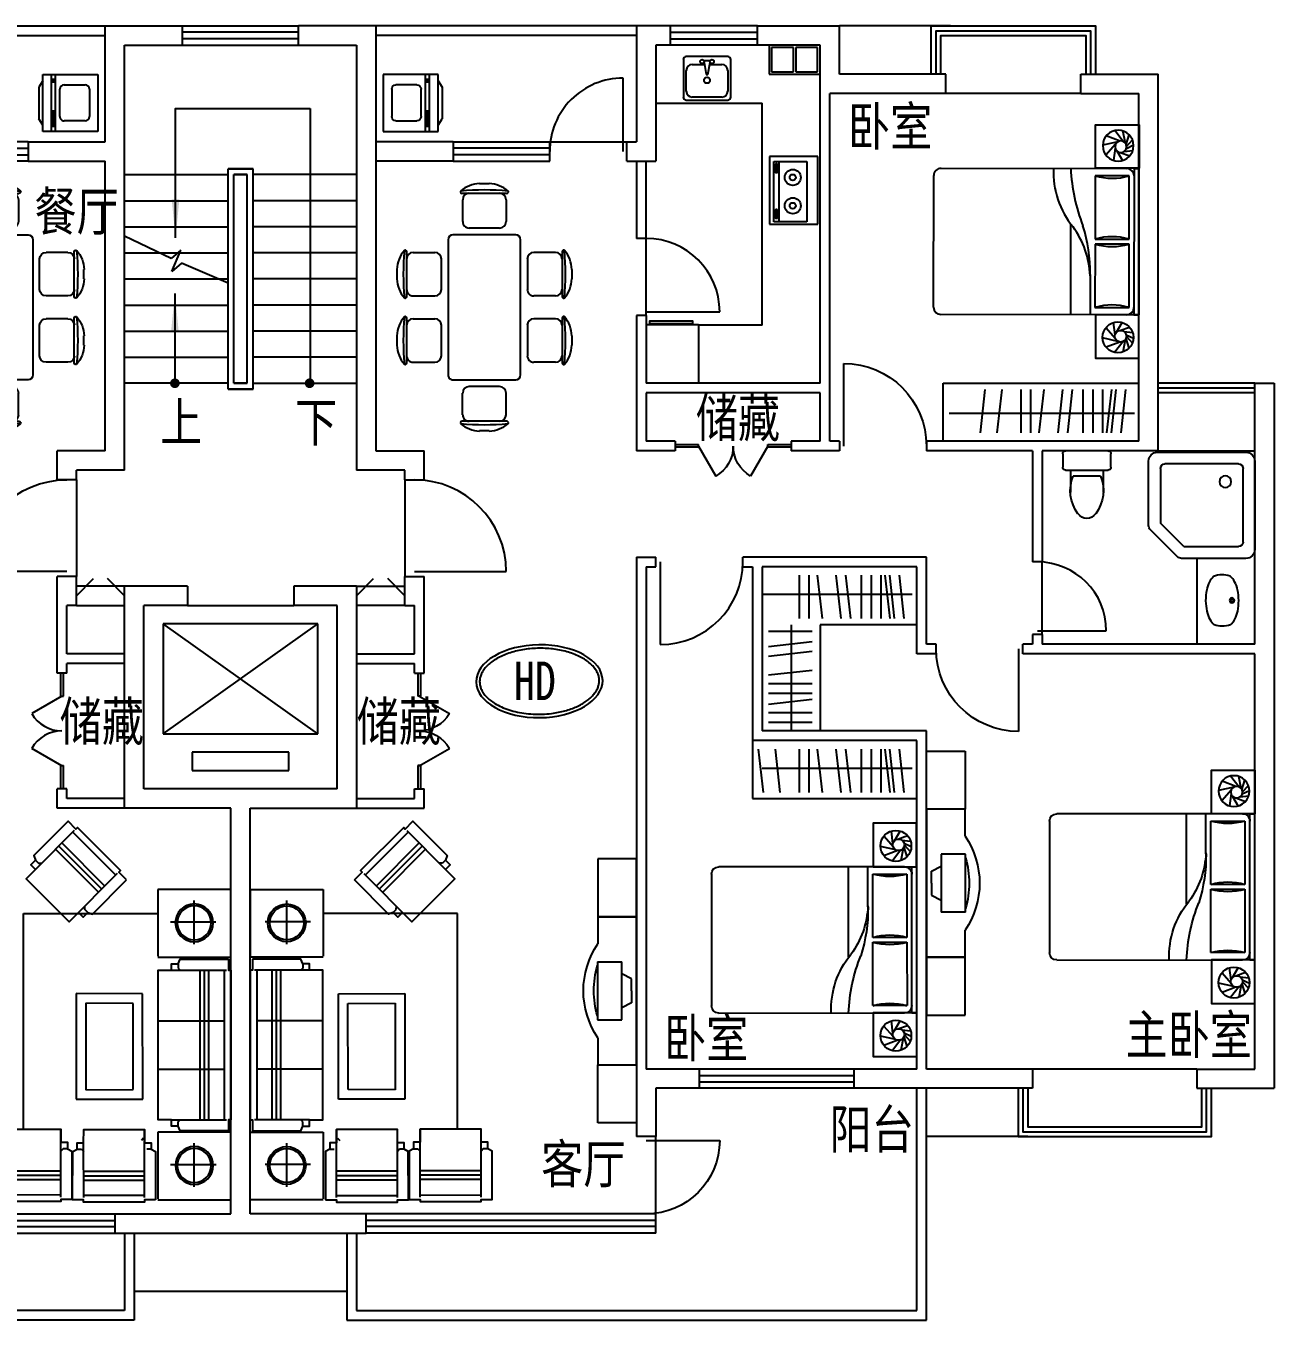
# Model space of a CAD drawing. Extents: x -631100 to -609700, y -675754 to -662354.
# Drawn here: x -622622 to -609700, y -675754 to -662354 of the extents above; entities that cross this region are included whole.
import ezdxf
from ezdxf.enums import TextEntityAlignment as Align

# ---------------------------------------------------------------- set-up
doc = ezdxf.new("R2010")
doc.units = 0
doc.header["$LTSCALE"] = 1000
doc.header["$MEASUREMENT"] = 0
doc.linetypes.add('HIDDEN2', pattern=[4, 3, -1])
doc.layers.get('0').update_dxf_attribs({"linetype": 'CONTINUOUS'})
for name, color, linetype in [('F', 8, 'CONTINUOUS'), ('F1', 223, 'CONTINUOUS'), ('FUR', 8, 'CONTINUOUS'), ('PUB_TEXT', 7, 'CONTINUOUS'), ('STAIR', 3, 'CONTINUOUS'), ('WALL', 2, 'CONTINUOUS'), ('WINDOW', 4, 'CONTINUOUS'), ('WINDOW_TEXT', 7, 'CONTINUOUS'), ('厨卫', 223, 'CONTINUOUS')]:
    doc.layers.add(name, color=color, linetype=linetype)
doc.styles.add('-黑体', font='simhei.ttf', dxfattribs={"width": 0.8})
doc.styles.add('DIM_FONT', font='ZBTXT.shx', dxfattribs={"width": 0.8})
doc.styles.add('SIMPLEX', font='SIMPLEX.SHX')

# ---------------------------------------------------------------- blocks, each defined once
blk = doc.blocks.new('W')
at = {"linetype": 'ByBlock'}
for p, q in [((0, 0), (0, 568.1)), ((0, 568.1), (589.95, 568.1)), ((589.95, 568.1), (589.95, 0)), ((109.25, 218.5), (109.25, 437)), ((152.95, 480.7), (437, 480.7)), ((480.7, 437), (480.7, 218.5)), ((437, 174.8), (152.95, 174.8)), ((589.95, 131.1), (0, 131.1)), ((589.95, 87.4), (0, 87.4)), ((589.95, 0), (0, 0)), ((87.4, 109.25), (43.7, 109.25)), ((65.55, 0), (131.1, -43.7)), ((546.25, 109.25), (371.45, 109.25)), ((524.4, 0), (458.85, -43.7)), ((131.1, -43.7), (458.85, -43.7))]:
    blk.add_line(p, q, dxfattribs=at)
for centre, start, end in [((152.95, 437), 90, 180), ((437, 437), 0, 90), ((152.95, 218.5), 180, 270), ((437, 218.5), 270, 0)]:
    blk.add_arc(centre, 43.7, start, end, dxfattribs=at)
blk = doc.blocks.new('A$C64F41B9B')
at = {"layer": 'F1'}
for p, q in [((513, 257), (516, 255)), ((516, 251), (516, 254))]:
    blk.add_line(p, q, dxfattribs=at)
for points in [[(12, 256, -0.098208), (73, 303, -0.066287), (156, 332, -0.052428), (266, 342, -0.052428), (376, 330, -0.066287), (459, 300, -0.093876), (516, 254, -0.171377)], [(12, 256, 0.172546), (14, 87, 0.726395)], [(518, 252, -0.172546), (514, 82, -0.726395)], [(513, 82, -0.091341), (457, 39, -0.066287), (374, 11, -0.052428), (263, 0, -0.052428), (153, 13, -0.066287), (70, 43, -0.091756), (14, 87, -0.171377)]]:
    blk.add_lwpolyline(points, format="xyb", dxfattribs=at)
for radius in [25, 15]:
    blk.add_circle((266, 272), radius, dxfattribs=at)
blk.add_arc((515, 254), 1, 359.4693, 48.1469, dxfattribs=at)
at = {"layer": 'F1', "style": 'DIM_FONT', "oblique": -180, "text_generation_flag": 4, "width": 0.8, "flags": 9}
for tag in ['XSIZE', 'YSIZE', 'XSIZE', 'YSIZE']:
    blk.add_attdef(tag, (266, 342), '', height=0.5, rotation=179.4693, dxfattribs=at)
blk = doc.blocks.new('A$C6A1B0631')
at = {"layer": 'F1'}
for p, q in [((30, 697), (470, 697)), ((0, 527), (0, 667)), ((500, 667), (500, 527)), ((470, 497), (30, 497)), ((80, 497), (80, 267)), ((390, 437), (110, 437)), ((420, 497), (420, 267))]:
    blk.add_line(p, q, dxfattribs=at)
for centre, radius, start, end in [((30, 667), 30, 90, 180), ((470, 667), 30, 0, 90), ((30, 527), 30, 180, 270), ((477, 284), 398, 157.4505, 216.6381), ((23, 284), 398, 323.3619, 22.5495), ((470, 527), 30, 270, 0), ((250, 108), 110, 213.4509, 326.5491)]:
    blk.add_arc(centre, radius, start, end, dxfattribs=at)
blk = doc.blocks.new('A$C505D2F39')
at = {"layer": 'F1'}
for p, q in [((526, 301), (0, 301)), ((0, 301), (0, 0)), ((250, 276), (25, 276)), ((25, 276), (25, 25)), ((250, 25), (250, 276)), ((501, 276), (276, 276)), ((276, 276), (276, 25)), ((501, 25), (501, 276)), ((526, 0), (526, 301)), ((0, 0), (526, 0)), ((25, 25), (250, 25)), ((276, 25), (501, 25))]:
    blk.add_line(p, q, dxfattribs=at)
blk = doc.blocks.new('M_E31EAW')
at = {"color": 0, "linetype": 'ByBlock'}
for p, q in [((0, 215), (0, -215)), ((419, 245), (31, 245)), ((82, 26), (82, 153)), ((143, 215), (358, 215)), ((419, 153), (419, -153)), ((450, -215), (450, 215)), ((41, -31), (41, 31)), ((184, 10), (61, 31)), ((184, -10), (184, 10)), ((61, -31), (184, -10)), ((82, -153), (82, -26)), ((31, -245), (419, -245)), ((358, -215), (143, -215))]:
    blk.add_line(p, q, dxfattribs=at)
for centre, radius in [((51, 51), 20.5), ((245, 0), 30.7), ((51, -51), 20.5)]:
    blk.add_circle(centre, radius, dxfattribs=at)
for centre, radius, start, end in [((31, 215), 30.7, 90, 180), ((143, 153), 61.4, 90, 180), ((358, 153), 61.4, 0, 90), ((419, 215), 30.7, 0, 90), ((31, -215), 30.7, 180, 270), ((143, -153), 61.4, 180, 270), ((358, -153), 61.4, 270, 0), ((419, -215), 30.7, 270, 0)]:
    blk.add_arc(centre, radius, start, end, dxfattribs=at)
at = {"style": 'DIM_FONT', "width": 0.8, "flags": 9}
for tag in ['XSIZE', 'YSIZE']:
    blk.add_attdef(tag, (0, 0), '', height=0.5, dxfattribs=at)
blk = doc.blocks.new('A$C11B17B17')
at = {"layer": 'FUR'}
for p, q in [((887, 1809), (986, 1809)), ((1574, 1809), (1673, 1809)), ((707, 1709), (1167, 1709)), ((712, 1641), (712, 1416)), ((1162, 1641), (1162, 1416)), ((1393, 1709), (1853, 1709)), ((1398, 1641), (1398, 1416)), ((1848, 1641), (1848, 1416)), ((779, 1349), (1094, 1349)), ((1466, 1349), (1781, 1349)), ((530, 1229), (530, 579)), ((1980, 1279), (580, 1279)), ((2030, 579), (2030, 1229)), ((100, 1134), (100, 674)), ((167, 1129), (392, 1129)), ((2392, 1129), (2167, 1129)), ((2460, 1134), (2460, 674)), ((0, 954), (0, 855)), ((460, 1062), (460, 747)), ((2100, 1062), (2100, 747)), ((2560, 954), (2560, 855)), ((167, 679), (392, 679)), ((2392, 679), (2167, 679)), ((580, 529), (1980, 529)), ((1094, 460), (779, 460)), ((1781, 460), (1466, 460)), ((712, 167), (712, 392)), ((1162, 167), (1162, 392)), ((1398, 167), (1398, 392)), ((1848, 167), (1848, 392)), ((1167, 100), (707, 100)), ((986, 0), (887, 0)), ((1853, 100), (1393, 100)), ((1673, 0), (1574, 0))]:
    blk.add_line(p, q, dxfattribs=at)
for centre, radius, start, end in [((897, 1493), 316, 91.7651, 130.7265), ((937, -969), 2713, 84.8023, 95.1977), ((976, 1493), 316, 49.2735, 88.2349), ((1584, 1493), 316, 91.7651, 130.7265), ((1623, -969), 2713, 84.8023, 95.1977), ((1663, 1493), 316, 49.2735, 88.2349), ((697, 1725), 10, 130.7265, 202.67), ((707, 1729), 20, 202.67, 270), ((779, 1641), 67.5, 90, 180), ((1094, 1641), 67.5, 0, 90), ((1167, 1729), 20, 270, 337.33), ((1176, 1725), 10, 337.33, 49.2735), ((1384, 1725), 10, 130.7265, 202.67), ((1393, 1729), 20, 202.67, 270), ((1466, 1641), 67.5, 90, 180), ((1781, 1641), 67.5, 0, 90), ((1853, 1729), 20, 270, 337.33), ((1863, 1725), 10, 337.33, 49.2735), ((779, 1416), 67.5, 180, 270), ((1094, 1416), 67.5, 270, 0), ((1466, 1416), 67.5, 180, 270), ((1781, 1416), 67.5, 270, 0), ((580, 1229), 50, 90, 180), ((1980, 1229), 50, 0, 90), ((315, 944), 316, 139.2735, 178.2349), ((2778, 904), 2713, 174.8023, 185.1977), ((84, 1143), 10, 67.33, 139.2735), ((80, 1134), 20, 0, 67.33), ((167, 1062), 67.5, 90, 180), ((392, 1062), 67.5, 0, 90), ((2167, 1062), 67.5, 90, 180), ((2392, 1062), 67.5, 0, 90), ((2480, 1134), 20, 112.67, 180), ((2476, 1143), 10, 40.7265, 112.67), ((-218, 904), 2713, 354.8023, 5.1977), ((2245, 944), 316, 1.7651, 40.7265), ((315, 864), 316, 181.7651, 220.7265), ((2245, 864), 316, 319.2735, 358.2349), ((80, 674), 20, 292.67, 0), ((167, 747), 67.5, 180, 270), ((392, 747), 67.5, 270, 0), ((2167, 747), 67.5, 180, 270), ((2392, 747), 67.5, 270, 0), ((2480, 674), 20, 180, 247.33), ((84, 665), 10, 220.7265, 292.67), ((580, 579), 50, 180, 270), ((1980, 579), 50, 270, 0), ((2476, 665), 10, 247.33, 319.2735), ((779, 392), 67.5, 90, 180), ((1094, 392), 67.5, 0, 90), ((1466, 392), 67.5, 90, 180), ((1781, 392), 67.5, 0, 90), ((779, 167), 67.5, 180, 270), ((1094, 167), 67.5, 270, 0), ((1466, 167), 67.5, 180, 270), ((1781, 167), 67.5, 270, 0), ((697, 84), 10, 157.33, 229.2735), ((707, 80), 20, 90, 157.33), ((937, 2778), 2713, 264.8023, 275.1977), ((897, 315), 316, 229.2735, 268.2349), ((976, 315), 316, 271.7651, 310.7265), ((1167, 80), 20, 22.67, 90), ((1176, 84), 10, 310.7265, 22.67), ((1384, 84), 10, 157.33, 229.2735), ((1393, 80), 20, 90, 157.33), ((1623, 2778), 2713, 264.8023, 275.1977), ((1584, 315), 316, 229.2735, 268.2349), ((1663, 315), 316, 271.7651, 310.7265), ((1853, 80), 20, 22.67, 90), ((1863, 84), 10, 310.7265, 22.67)]:
    blk.add_arc(centre, radius, start, end, dxfattribs=at)
blk = doc.blocks.new('-CG')
for p, q in [((-370, 366), (384, 366)), ((-370, -333), (-370, 355)), ((384, 366), (384, -333)), ((7, 232), (7, -220)), ((-240, 1), (232, 1)), ((384, -333), (-370, -333))]:
    blk.add_line(p, q)
for radius in [196, 176]:
    blk.add_circle((7, 11), radius)
blk = doc.blocks.new('12PCOU13')
at = {"color": 0, "linetype": 'ByBlock'}
for p, q in [((24, 37), (24, 35)), ((23, 34), (2, 34)), ((3, -34), (3, 34)), ((10, 34), (10, -34)), ((12, 34), (12, -34)), ((14, 34), (14, -34)), ((24, 35), (23, 34)), ((27, 34), (23, 34)), ((33, 11), (3, 11)), ((33, -11), (3, -11)), ((23, -34), (2, -34)), ((27, -34), (23, -34)), ((24, -35), (23, -34)), ((24, -37), (24, -35))]:
    blk.add_line(p, q, dxfattribs=at)
blk.add_lwpolyline([(1, -39), (1, -34), (0, -34), (0, 34), (1, 34), (1, 39), (23, 39), (24, 37), (27, 37), (27, 34), (33, 34), (33, -34), (27, -34), (27, -37), (24, -37), (23, -39)], close=True, dxfattribs=at)
blk = doc.blocks.new('-SOF5')
at = {"xscale": 22.75, "yscale": 22.75, "zscale": 22.75}
blk.add_blockref('12PCOU13', (-6, 890), dxfattribs=at)
blk = doc.blocks.new('A$C4D997442')
at = {"layer": 'FUR', "linetype": 'ByBlock'}
for p, q in [((1495, 3903), (1765, 3251)), ((1504, 3882), (922, 3641)), ((913, 3662), (1130, 3136)), ((982, 3494), (1565, 3735)), ((1000, 3452), (1582, 3693)), ((1017, 3410), (1600, 3651)), ((705, 3547), (123, 3305)), ((696, 3568), (966, 2916)), ((183, 3158), (766, 3399)), ((201, 3116), (783, 3357)), ((1750, 3467), (1708, 3449)), ((114, 3326), (331, 2801)), ((218, 3074), (801, 3315)), ((1083, 3191), (1096, 3220)), ((1721, 3332), (1691, 3344)), ((909, 3114), (879, 3126)), ((951, 3131), (909, 3114)), ((1041, 3173), (1083, 3191)), ((242, 2838), (284, 2855)), ((284, 2855), (297, 2885)), ((2518, 696), (1867, 966)), ((2082, 951), (2065, 909)), ((2065, 909), (2077, 879)), ((2025, 218), (2266, 801)), ((2067, 201), (2308, 783)), ((2109, 183), (2350, 766)), ((2497, 705), (2256, 123)), ((2277, 114), (1752, 331)), ((1789, 242), (1806, 284)), ((1806, 284), (1836, 297))]:
    blk.add_line(p, q, dxfattribs=at)
at = {"layer": 'FUR'}
for p, q in [((1231, 2692), (1867, 2955)), ((1867, 2955), (2285, 1945)), ((1362, 2638), (1813, 2824)), ((1813, 2824), (2155, 1999)), ((1650, 1681), (1231, 2692)), ((1704, 1812), (1362, 2638)), ((2285, 1945), (1650, 1681)), ((2155, 1999), (1704, 1812))]:
    blk.add_line(p, q, dxfattribs=at)
at = {"layer": 'FUR', "linetype": 'HIDDEN2'}
for p, q in [((609, 2768), (1464, 705)), ((1464, 705), (2749, 1237))]:
    blk.add_line(p, q, dxfattribs=at)
at = {"layer": 'FUR', "linetype": 'ByBlock'}
for points in [[(1592, 3968), (1486, 3924), (1478, 3945), (895, 3704), (904, 3683), (799, 3639), (991, 3177), (1041, 3173), (1067, 3110), (1130, 3136), (1183, 3010), (1765, 3251), (1713, 3378), (1776, 3404), (1750, 3467), (1783, 3505)], [(793, 3632), (687, 3589), (679, 3610), (96, 3368), (105, 3347), (0, 3304), (192, 2841), (242, 2838), (268, 2775), (331, 2801), (384, 2675), (966, 2916), (914, 3042), (977, 3068), (951, 3131), (984, 3170)], [(2583, 793), (2539, 687), (2560, 679), (2319, 96), (2298, 105), (2255, 0), (1792, 192), (1789, 242), (1726, 268), (1752, 331), (1626, 384), (1867, 966), (1993, 914), (2019, 977), (2082, 951), (2120, 984)]]:
    blk.add_lwpolyline(points, close=True, dxfattribs=at)
at = {"layer": 'FUR', "rotation": 22.50000000001256}
for p in [(2096, 3780), (3057, 1459)]:
    blk.add_blockref('-CG', p, dxfattribs=at)
at = {"layer": 'FUR', "xscale": -1, "rotation": 22.50000000001256}
blk.add_blockref('-SOF5', (3260, 1960), dxfattribs=at)
blk = doc.blocks.new('M_C5')
for p, q in [((-60, 63), (-50, 152)), ((-28, 86), (7, 160)), ((-9, 88), (59, 149)), ((-54, -14), (-154, 45)), ((-71, 21), (-106, 120)), ((12, 83), (112, 114)), ((26, 75), (152, 50)), ((42, 53), (156, -35)), ((48, 21), (102, -123)), ((-26, -30), (-153, -47)), ((14, -26), (-99, -126)), ((41, -2), (5, -160))]:
    blk.add_line(p, q)
for centre, radius in [((0, 0), 160), ((-11, 28), 60)]:
    blk.add_circle(centre, radius)
at = {"width": 0.8, "flags": 9}
for tag in ['XSIZE', 'YSIZE']:
    blk.add_attdef(tag, (0, 0), '', height=0.5, dxfattribs=at)
blk = doc.blocks.new('A$C20066346')
at = {"layer": 'FUR'}
for p, q in [((0, 2133), (0, 2733)), ((0, 2733), (400, 2733)), ((400, 2733), (400, 2133)), ((0, 600), (0, 2134)), ((0, 2134), (400, 2134)), ((400, 2133), (0, 2133)), ((400, 2134), (400, 1853)), ((400, 880), (400, 600)), ((400, 600), (0, 600)), ((400, 600), (0, 600)), ((0, 600), (0, 0)), ((400, 0), (400, 600)), ((0, 0), (400, 0))]:
    blk.add_line(p, q, dxfattribs=at)
at = {"layer": 'FUR', "linetype": 'ByBlock'}
for p, q in [((404, 1667), (154, 1667)), ((154, 1067), (154, 1667)), ((404, 1667), (404, 1067)), ((54, 1492), (154, 1542)), ((54, 1367), (54, 1492)), ((54, 1367), (54, 1242)), ((54, 1242), (154, 1192)), ((404, 1067), (154, 1067))]:
    blk.add_line(p, q, dxfattribs=at)
at = {"layer": 'FUR'}
blk.add_arc((-315, 1367), 865, 325.7553, 34.2447, dxfattribs=at)
at = {"layer": 'FUR', "linetype": 'ByBlock'}
blk.add_arc((-483, 1367), 925, 343.6295, 16.3705, dxfattribs=at)
blk = doc.blocks.new('BED2')
at = {"layer": 'FUR'}
for p, q in [((-2124, -681), (-2124, 681)), ((-2049, 757), (-126, 757)), ((-101, 681), (-454, 681)), ((-454, 681), (-454, 25)), ((-101, 25), (-101, 681)), ((-50, 757), (-50, -757)), ((-50, 757), (0, 757)), ((0, 757), (0, -757)), ((-707, 177), (-707, -757)), ((-454, 25), (-101, 25)), ((-101, -25), (-454, -25)), ((-454, -25), (-454, -681)), ((-101, -681), (-101, -25)), ((-505, -341), (-505, -757)), ((-126, -757), (-2049, -757)), ((-454, -681), (-101, -681)), ((-50, -757), (0, -757))]:
    blk.add_line(p, q, dxfattribs=at)
for centre, radius, start, end in [((-2049, 681), 75.7, 90, 180), ((6, 719), 892, 177.5673, 219.5461), ((1149, 842), 1857, 182.616, 201.4069), ((-278, 1287), 631, 253.7398, 286.2602), ((-126, 681), 75.7, 0, 90), ((-1432, -394), 928, 2.5398, 36.0403), ((-2088, -320), 1584, 359.2582, 17.8034), ((-278, -580), 631, 73.7398, 106.2602), ((-278, 580), 631, 253.7398, 286.2602), ((-278, -1287), 631, 73.7398, 106.2602), ((-2049, -681), 75.7, 180, 270), ((-126, -681), 75.7, 270, 0)]:
    blk.add_arc(centre, radius, start, end, dxfattribs=at)
blk = doc.blocks.new('_WBLK')
for p, q in [((-0.5, 0.5), (0.5, 0.5)), ((0.5, 0.167), (-0.5, 0.167)), ((0.5, -0.167), (-0.5, -0.167)), ((-0.5, -0.5), (0.5, -0.5))]:
    blk.add_line(p, q)
at = {"layer": 'WINDOW_TEXT', "style": 'SIMPLEX', "flags": 9}
blk.add_attdef('A', text='', height=1, dxfattribs=at).set_placement((0, 1.5), align=Align.MIDDLE)
blk = doc.blocks.new('_ARROW')
blk.add_solid([(0, 0), (-1, 0.1), (-1, -0.1)])
blk = doc.blocks.new('_DBLK')
blk.add_line((-0.45, 0), (-0.45, -0.95))
blk.add_arc((-0.45, 0), 0.95, 270, 0)
at = {"layer": 'WINDOW_TEXT', "style": 'SIMPLEX', "flags": 9}
blk.add_attdef('A', text='', height=1, dxfattribs=at).set_placement((0, 1.5), align=Align.MIDDLE)
blk = doc.blocks.new('M_A7VJZ')
for p, q in [((-0.5, 0), (-0.146, -0.354)), ((0.5, 0), (0.146, -0.354))]:
    blk.add_line(p, q)
blk = doc.blocks.new('M_A8WDW')
for p, q in [((-0.5, 0.011), (-0.299, 0.011)), ((-0.3, 0), (-0.15, -0.26)), ((-0.299, -0.013), (-0.299, 0.013)), ((0.3, 0), (0.15, -0.26)), ((0.299, -0.013), (0.299, 0.013)), ((0.299, 0.011), (0.5, 0.011)), ((-0.5, -0.011), (-0.299, -0.011)), ((0.299, -0.011), (0.5, -0.011))]:
    blk.add_line(p, q)
for centre, start, end in [((-0.3, 0), 300, 0), ((0.3, 0), 180, 240)]:
    blk.add_arc(centre, 0.3, start, end)
blk = doc.blocks.new('M_E27FMO')
at = {"color": 0, "linetype": 'ByBlock'}
for p, q in [((-185.9, 0.6), (-549.7, 0.6)), ((-599.7, -49.4), (-599.7, -549.4)), ((-508.1, -66.1), (-199.7, -66.1)), ((-66.4, -199.4), (-199.7, -66.1)), ((-9.5, -162.1), (-162.4, -9.2)), ((-533.1, -507.8), (-533.1, -91.1)), ((-66.4, -199.4), (-66.4, -507.8)), ((0.3, -549.4), (0.3, -185.6)), ((-91.4, -532.8), (-508.1, -532.8)), ((-549.7, -599.4), (-49.7, -599.4))]:
    blk.add_line(p, q, dxfattribs=at)
blk.add_circle((-433.1, -432.8), 33.3, dxfattribs=at)
for centre, radius, start, end in [((-549.7, -49.4), 50, 90, 180), ((-185.9, -32.8), 33.3, 45, 90), ((-508.1, -91.1), 25, 90, 180), ((-33.1, -185.6), 33.3, 0, 45), ((-508.1, -507.8), 25, 180, 270), ((-91.4, -507.8), 25, 270, 0), ((-549.7, -549.4), 50, 180, 270), ((-49.7, -549.4), 50, 270, 0)]:
    blk.add_arc(centre, radius, start, end, dxfattribs=at)
at = {"style": 'DIM_FONT', "width": 0.8, "flags": 9}
for tag in ['XSIZE', 'YSIZE']:
    blk.add_attdef(tag, (0, 0), '', height=0.5, dxfattribs=at)

msp = doc.modelspace()

# ---------------------------------------------------------------- linework, layer by layer
at = {"layer": 'F1'}
for p, q in [((-616100, -663154), (-615000, -663154)), ((-615000, -665454), (-615000, -663154)), ((-614880, -664381), (-614880, -663758)), ((-614880, -663758), (-614537, -663758)), ((-614872, -663865), (-614872, -663800)), ((-614872, -663800), (-614856, -663800)), ((-614847, -663783), (-614858, -663783)), ((-614856, -663800), (-614856, -663865)), ((-614824, -664381), (-614824, -663758)), ((-614537, -663758), (-614537, -664381)), ((-614856, -663865), (-614872, -663865)), ((-614846, -663875), (-614858, -663875)), ((-614872, -664273), (-614856, -664273)), ((-614872, -664338), (-614872, -664273)), ((-614856, -664338), (-614872, -664338)), ((-614847, -664256), (-614858, -664256)), ((-614846, -664348), (-614858, -664348)), ((-614856, -664273), (-614856, -664338)), ((-614537, -664381), (-614880, -664381)), ((-616200, -665444), (-615660, -665444)), ((-615660, -665444), (-615660, -666054)), ((-615000, -665454), (-615660, -665454)), ((-610500, -667867), (-610500, -668754))]:
    msp.add_line(p, q, dxfattribs=at)
at = {"layer": 'F1', "linetype": 'Continuous'}
for p, q in [((-614424, -663707), (-614924, -663707)), ((-614924, -663707), (-614924, -664407)), ((-614424, -664407), (-614424, -663707)), ((-614924, -664407), (-614424, -664407))]:
    msp.add_line(p, q, dxfattribs=at)
at = {"layer": 'F1'}
for points in [[(-614867, -663800, -0.008736), (-614866, -663797, -0.076276), (-614861, -663785, -0.259034), (-614858, -663783, -0.259034)], [(-614858, -663783, -0.259034), (-614854, -663785, -0.076276), (-614849, -663797, -0.036515), (-614847, -663810, -0.026615), (-614846, -663829, -0.026615), (-614847, -663848, -0.036515), (-614849, -663862, -0.076276), (-614854, -663873, -0.259034), (-614858, -663875, -0.259034), (-614861, -663873, -0.056762), (-614865, -663865, -0.036515)], [(-614847, -663783, -0.259034), (-614844, -663785, -0.076276), (-614839, -663797, -0.036515), (-614837, -663810, -0.026615), (-614835, -663829, -0.026615), (-614837, -663848, -0.036515), (-614839, -663862, -0.076276), (-614844, -663873, -0.259034), (-614847, -663875, -0.078462), (-614849, -663875, -0.056762)], [(-614867, -664273, -0.008736), (-614866, -664270, -0.076276), (-614861, -664258, -0.259034), (-614858, -664256, -0.259034)], [(-614858, -664256, -0.259034), (-614854, -664258, -0.076276), (-614849, -664270, -0.036515), (-614847, -664283, -0.026615), (-614846, -664302, -0.026615), (-614847, -664321, -0.036515), (-614849, -664335, -0.076276), (-614854, -664346, -0.259034), (-614858, -664348, -0.259034), (-614861, -664346, -0.056762), (-614865, -664338, -0.036515)], [(-614847, -664256, -0.259034), (-614844, -664258, -0.076276), (-614839, -664270, -0.036515), (-614837, -664283, -0.026615), (-614835, -664302, -0.026615), (-614837, -664321, -0.036515), (-614839, -664335, -0.076276), (-614844, -664346, -0.259034), (-614847, -664348, -0.078462), (-614849, -664348, -0.056762)]]:
    msp.add_lwpolyline(points, format="xyb", dxfattribs=at)
msp.add_lwpolyline([(-615719, -665437), (-615719, -665412), (-616166, -665412), (-616166, -665437)], close=True, dxfattribs=at)
at = {"layer": 'F1', "linetype": 'Continuous'}
for centre, radius in [((-614683, -663923), 82.5), ((-614683, -663923), 31.6), ((-614683, -664216), 82.5), ((-614683, -664216), 31.6)]:
    msp.add_circle(centre, radius, dxfattribs=at)
at = {"layer": 'FUR'}
for p, q in [((-613125, -666054), (-611101, -666054)), ((-613125, -666654), (-613125, -666054)), ((-612741, -666567), (-612691, -666117)), ((-612567, -666567), (-612517, -666117)), ((-612319, -666567), (-612319, -666117)), ((-612219, -666567), (-612219, -666117)), ((-612131, -666567), (-612081, -666117)), ((-611936, -666567), (-611886, -666117)), ((-611836, -666567), (-611786, -666117)), ((-611677, -666567), (-611677, -666117)), ((-611572, -666567), (-611572, -666117)), ((-611472, -666567), (-611472, -666117)), ((-611431, -666567), (-611381, -666117)), ((-611384, -666567), (-611334, -666117)), ((-611284, -666567), (-611234, -666117)), ((-611146, -666367), (-613064, -666367)), ((-614618, -668041), (-614618, -668491)), ((-614518, -668041), (-614518, -668491)), ((-614430, -668041), (-614380, -668491)), ((-614236, -668041), (-614186, -668491)), ((-614136, -668041), (-614086, -668491)), ((-613977, -668041), (-613977, -668491)), ((-613871, -668041), (-613871, -668491)), ((-613771, -668041), (-613771, -668491)), ((-613730, -668041), (-613680, -668491)), ((-613683, -668041), (-613633, -668491)), ((-613583, -668041), (-613533, -668491)), ((-613446, -668241), (-615000, -668241)), ((-614934, -668620), (-614484, -668620)), ((-614700, -668554), (-614700, -669654)), ((-613400, -668554), (-614400, -668554)), ((-614400, -668554), (-614400, -669654)), ((-614934, -668779), (-614484, -668729)), ((-614934, -668879), (-614484, -668829)), ((-614934, -669073), (-614484, -669023)), ((-614934, -669161), (-614484, -669161)), ((-614934, -669261), (-614484, -669261)), ((-614934, -669376), (-614484, -669326)), ((-614934, -669464), (-614484, -669464)), ((-614934, -669564), (-614484, -669564)), ((-615100, -669754), (-615100, -670354)), ((-615040, -669841), (-614990, -670291)), ((-614866, -669841), (-614816, -670291)), ((-614618, -669841), (-614618, -670291)), ((-614518, -669841), (-614518, -670291)), ((-614430, -669841), (-614380, -670291)), ((-614236, -669841), (-614186, -670291)), ((-614136, -669841), (-614086, -670291)), ((-613977, -669841), (-613977, -670291)), ((-613871, -669841), (-613871, -670291)), ((-613771, -669841), (-613771, -670291)), ((-613730, -669841), (-613680, -670291)), ((-613683, -669841), (-613633, -670291)), ((-613583, -669841), (-613533, -670291)), ((-613446, -670041), (-615000, -670041)), ((-615100, -670354), (-613400, -670354))]:
    msp.add_line(p, q, dxfattribs=at)
for points in [[(-611099, -663828), (-611549, -663828), (-611549, -663378), (-611099, -663378)], [(-611101, -665345), (-611551, -665345), (-611551, -665795), (-611101, -665795)], [(-609900, -670511), (-610350, -670511), (-610350, -670061), (-609900, -670061)], [(-613401, -670610), (-613851, -670610), (-613851, -671060), (-613401, -671060)], [(-609900, -672025), (-610350, -672025), (-610350, -672475), (-609900, -672475)], [(-613400, -672574), (-613850, -672574), (-613850, -673024), (-613400, -673024)]]:
    msp.add_lwpolyline(points, close=True, dxfattribs=at)
at = {"layer": 'PUB_TEXT', "extrusion": (0, 0, -1)}
msp.add_ellipse((-617306, -669139), major_axis=(655, 8), ratio=0.575668, dxfattribs=at)
at = {"layer": 'PUB_TEXT'}
msp.add_open_spline([(-616686, -669131), (-616686, -669143), (-616687, -669155), (-616692, -669178), (-616695, -669190), (-616704, -669214), (-616710, -669226), (-616723, -669249), (-616732, -669261), (-616750, -669284), (-616761, -669295), (-616784, -669317), (-616797, -669328), (-616825, -669349), (-616841, -669359), (-616873, -669378), (-616890, -669387), (-616926, -669405), (-616945, -669413), (-616984, -669428), (-617005, -669434), (-617047, -669447), (-617069, -669452), (-617113, -669462), (-617136, -669466), (-617190, -669474), (-617221, -669477), (-617285, -669481), (-617317, -669481), (-617380, -669479), (-617412, -669477), (-617474, -669469), (-617505, -669464), (-617564, -669452), (-617593, -669444), (-617648, -669426), (-617674, -669416), (-617723, -669394), (-617746, -669382), (-617784, -669359), (-617800, -669348), (-617829, -669325), (-617842, -669313), (-617866, -669289), (-617876, -669276), (-617894, -669251), (-617901, -669238), (-617913, -669212), (-617917, -669199), (-617923, -669173), (-617925, -669160), (-617925, -669134), (-617924, -669121), (-617919, -669095), (-617915, -669082), (-617904, -669056), (-617897, -669043), (-617880, -669017), (-617870, -669004), (-617847, -668979), (-617834, -668967), (-617805, -668943), (-617790, -668932), (-617756, -668910), (-617738, -668899), (-617699, -668880), (-617678, -668871), (-617635, -668854), (-617613, -668846), (-617567, -668832), (-617543, -668826), (-617494, -668816), (-617468, -668811), (-617417, -668804), (-617392, -668802), (-617340, -668798), (-617313, -668798), (-617261, -668798), (-617235, -668799), (-617183, -668803), (-617158, -668806), (-617108, -668814), (-617083, -668819), (-617035, -668830), (-617012, -668837), (-616967, -668851), (-616945, -668859), (-616904, -668877), (-616885, -668886), (-616848, -668906), (-616831, -668917), (-616800, -668939), (-616785, -668951), (-616760, -668975), (-616748, -668987), (-616728, -669012), (-616719, -669025), (-616705, -669051), (-616700, -669064), (-616691, -669089), (-616689, -669102), (-616687, -669121), (-616687, -669126), (-616686, -669131)], degree=3, knots=[0, 0, 0, 0, 0.111955, 0.111955, 0.22391, 0.22391, 0.335866, 0.335866, 0.447821, 0.447821, 0.559776, 0.559776, 0.671731, 0.671731, 0.783686, 0.783686, 0.895642, 0.895642, 1.007597, 1.007597, 1.119552, 1.119552, 1.231507, 1.231507, 1.343463, 1.343463, 1.494306, 1.494306, 1.645149, 1.645149, 1.795993, 1.795993, 1.946836, 1.946836, 2.09768, 2.09768, 2.248523, 2.248523, 2.399367, 2.399367, 2.523005, 2.523005, 2.646644, 2.646644, 2.770283, 2.770283, 2.893921, 2.893921, 3.01756, 3.01756, 3.141199, 3.141199, 3.264838, 3.264838, 3.388476, 3.388476, 3.512115, 3.512115, 3.635754, 3.635754, 3.759392, 3.759392, 3.883031, 3.883031, 4.00667, 4.00667, 4.130308, 4.130308, 4.253947, 4.253947, 4.377586, 4.377586, 4.501224, 4.501224, 4.624863, 4.624863, 4.748502, 4.748502, 4.87214, 4.87214, 4.995779, 4.995779, 5.119418, 5.119418, 5.243056, 5.243056, 5.366695, 5.366695, 5.490334, 5.490334, 5.613973, 5.613973, 5.737611, 5.737611, 5.86125, 5.86125, 5.984889, 5.984889, 6.108527, 6.108527, 6.232166, 6.232166, 6.283185, 6.283185, 6.283185, 6.283185], dxfattribs=at)
at = {"layer": 'STAIR'}
for p, q in [((-624500, -662354), (-621800, -662354)), ((-616300, -662354), (-619000, -662354)), ((-613050, -662354), (-614200, -662354)), ((-624500, -662454), (-621800, -662454)), ((-616300, -662454), (-619000, -662454)), ((-619678, -663208), (-619678, -666054)), ((-620530, -663834), (-620270, -663834)), ((-620530, -666114), (-620530, -663834)), ((-620270, -663834), (-620530, -663834)), ((-620270, -666114), (-620270, -663834)), ((-621600, -663894), (-620530, -663894)), ((-620470, -663894), (-620330, -663894)), ((-620470, -666054), (-620470, -663894)), ((-620330, -663894), (-620470, -663894)), ((-620330, -666054), (-620330, -663894)), ((-619200, -663894), (-620270, -663894)), ((-621600, -664164), (-620530, -664164)), ((-619200, -664164), (-620270, -664164)), ((-621600, -664434), (-620530, -664434)), ((-619200, -664434), (-620270, -664434)), ((-621120, -664763), (-621600, -664532)), ((-621600, -664704), (-620530, -664704)), ((-621017, -664677), (-621120, -664763)), ((-621112, -664897), (-621017, -664677)), ((-619200, -664704), (-620270, -664704)), ((-621010, -664811), (-621112, -664897)), ((-620530, -665019), (-621010, -664811)), ((-621600, -664974), (-620530, -664974)), ((-619200, -664974), (-620270, -664974)), ((-621600, -665244), (-620530, -665244)), ((-619200, -665244), (-620270, -665244)), ((-621600, -665514), (-620530, -665514)), ((-619200, -665514), (-620270, -665514)), ((-621600, -665784), (-620530, -665784)), ((-619200, -665784), (-620270, -665784)), ((-620530, -666054), (-621600, -666054)), ((-620270, -666114), (-620530, -666114)), ((-620530, -666114), (-620270, -666114)), ((-620330, -666054), (-620470, -666054)), ((-620470, -666054), (-620330, -666054)), ((-620270, -666054), (-619200, -666054)), ((-620950, -668354), (-619850, -668354)), ((-619600, -669684), (-621200, -668544)), ((-621200, -669684), (-619600, -668544)), ((-621200, -668544), (-621200, -669684)), ((-619600, -668544), (-621200, -668544)), ((-619600, -669684), (-619600, -668544)), ((-621200, -669684), (-619600, -669684)), ((-620900, -669874), (-620900, -670064)), ((-619900, -669874), (-620900, -669874)), ((-619900, -670064), (-619900, -669874)), ((-620900, -670064), (-619900, -670064)), ((-613400, -675654), (-613400, -673354)), ((-613300, -675754), (-613300, -673354)), ((-612250, -673854), (-613300, -673854)), ((-621600, -674854), (-621600, -675654)), ((-621500, -674854), (-621500, -675754)), ((-619300, -674854), (-619300, -675754)), ((-619200, -674854), (-619200, -675654)), ((-621500, -675454), (-619300, -675454)), ((-621500, -675754), (-627500, -675754)), ((-621600, -675654), (-627400, -675654)), ((-619300, -675754), (-613300, -675754)), ((-619200, -675654), (-613400, -675654))]:
    msp.add_line(p, q, dxfattribs=at)
for points in [[(-621073, -664549), (-621073, -663208), (-619678, -663208)], [(-621080, -665125), (-621080, -666054)]]:
    msp.add_lwpolyline(points, dxfattribs=at)
at = {"layer": 'STAIR', "const_width": 50}
for points in [[(-621105, -666054, 1), (-621055, -666054, 1)], [(-619710, -666054, 1), (-619660, -666054, 1)]]:
    msp.add_lwpolyline(points, format="xyb", close=True, dxfattribs=at)
at = {"layer": 'WALL'}
for p, q in [((-621800, -662354), (-621000, -662354)), ((-621800, -663554), (-621800, -662354)), ((-621000, -662554), (-621000, -662354)), ((-619800, -662554), (-619800, -662354)), ((-619000, -662354), (-619800, -662354)), ((-619000, -662354), (-619000, -666754)), ((-615950, -662354), (-616300, -662354)), ((-616300, -662354), (-616300, -663554)), ((-615950, -662554), (-615950, -662354)), ((-615050, -662554), (-615050, -662354)), ((-615050, -662354), (-614200, -662354)), ((-614200, -662854), (-614200, -662354)), ((-621600, -662554), (-621000, -662554)), ((-621600, -666954), (-621600, -662554)), ((-619800, -662554), (-619200, -662554)), ((-619200, -662554), (-619200, -666954)), ((-615950, -662554), (-616100, -662554)), ((-616100, -662554), (-616100, -663754)), ((-614400, -662554), (-615050, -662554)), ((-614400, -666054), (-614400, -662554)), ((-613100, -662854), (-614200, -662854)), ((-613100, -663054), (-613100, -662854)), ((-611700, -663054), (-611700, -662854)), ((-611700, -662854), (-610900, -662854)), ((-610900, -666754), (-610900, -662854)), ((-613100, -663054), (-614300, -663054)), ((-614300, -666654), (-614300, -663054)), ((-611700, -663054), (-611100, -663054)), ((-611100, -666654), (-611100, -663054)), ((-622600, -663554), (-622600, -663754)), ((-622600, -663554), (-621800, -663554)), ((-618200, -663554), (-619000, -663554)), ((-618200, -663554), (-618200, -663754)), ((-616400, -663754), (-616400, -663554)), ((-616400, -663554), (-616300, -663554)), ((-622600, -663754), (-621800, -663754)), ((-621800, -666754), (-621800, -663754)), ((-618200, -663754), (-619000, -663754)), ((-616400, -663754), (-616100, -663754)), ((-616300, -665354), (-616300, -666754)), ((-616200, -665354), (-616300, -665354)), ((-616200, -665354), (-616200, -666054)), ((-614400, -666054), (-616200, -666054)), ((-609900, -666054), (-609700, -666054)), ((-609900, -668754), (-609900, -666054)), ((-609700, -666054), (-609700, -673354)), ((-616200, -666154), (-616200, -666654)), ((-614400, -666154), (-616200, -666154)), ((-614400, -666654), (-614400, -666154)), ((-621800, -666754), (-622300, -666754)), ((-622300, -667054), (-622300, -666754)), ((-619000, -666754), (-618500, -666754)), ((-618500, -667054), (-618500, -666754)), ((-615900, -666754), (-616300, -666754)), ((-615900, -666654), (-616200, -666654)), ((-615900, -666654), (-615900, -666754)), ((-614400, -666654), (-614700, -666654)), ((-614700, -666654), (-614700, -666754)), ((-614200, -666754), (-614700, -666754)), ((-614200, -666654), (-614300, -666654)), ((-614200, -666654), (-614200, -666754)), ((-611100, -666654), (-613300, -666654)), ((-613300, -666654), (-613300, -666754)), ((-612200, -666754), (-613300, -666754)), ((-612200, -666754), (-612200, -667904)), ((-610900, -666754), (-612100, -666754)), ((-612100, -666754), (-612100, -667904)), ((-622100, -667054), (-622100, -666954)), ((-621600, -666954), (-622100, -666954)), ((-618700, -666954), (-619200, -666954)), ((-618700, -667054), (-618700, -666954)), ((-622100, -667054), (-622300, -667054)), ((-618700, -667054), (-618500, -667054)), ((-616300, -667854), (-616100, -667854)), ((-616300, -667854), (-616300, -673854)), ((-616100, -667954), (-616100, -667854)), ((-615200, -667954), (-615200, -667854)), ((-613300, -667854), (-615200, -667854)), ((-613300, -668754), (-613300, -667854)), ((-616200, -667954), (-616100, -667954)), ((-616200, -667954), (-616200, -673154)), ((-615200, -667954), (-615100, -667954)), ((-615100, -667954), (-615100, -669754)), ((-613400, -667954), (-615000, -667954)), ((-615000, -667954), (-615000, -669654)), ((-613400, -668854), (-613400, -667954)), ((-612100, -667904), (-612200, -667904)), ((-622100, -668054), (-622300, -668054)), ((-622300, -669054), (-622300, -668054)), ((-622100, -668354), (-622100, -668054)), ((-618700, -668054), (-618500, -668054)), ((-618700, -668354), (-618700, -668054)), ((-618500, -669054), (-618500, -668054)), ((-621600, -670454), (-621600, -668154)), ((-620950, -668154), (-621600, -668154)), ((-620950, -668154), (-620950, -668354)), ((-619850, -668154), (-619850, -668354)), ((-619200, -668154), (-619850, -668154)), ((-619200, -668154), (-619200, -670454)), ((-622100, -668354), (-622200, -668354)), ((-622200, -668854), (-622200, -668354)), ((-620950, -668354), (-621400, -668354)), ((-621400, -670254), (-621400, -668354)), ((-619400, -668354), (-619850, -668354)), ((-619400, -670254), (-619400, -668354)), ((-618700, -668354), (-618600, -668354)), ((-618600, -668854), (-618600, -668354)), ((-612200, -668654), (-612200, -668754)), ((-612100, -668654), (-612200, -668654)), ((-612100, -668654), (-612100, -668754)), ((-613200, -668754), (-613300, -668754)), ((-613200, -668854), (-613200, -668754)), ((-612200, -668754), (-612300, -668754)), ((-612300, -668854), (-612300, -668754)), ((-609900, -668754), (-612100, -668754)), ((-621600, -668854), (-622200, -668854)), ((-619200, -668854), (-618600, -668854)), ((-613200, -668854), (-613400, -668854)), ((-609900, -668854), (-612300, -668854)), ((-609900, -673154), (-609900, -668854)), ((-622200, -669054), (-622300, -669054)), ((-621600, -668954), (-622200, -668954)), ((-622200, -669054), (-622200, -668954)), ((-619200, -668954), (-618600, -668954)), ((-618600, -669054), (-618600, -668954)), ((-618600, -669054), (-618500, -669054)), ((-613300, -669654), (-615000, -669654)), ((-613300, -673154), (-613300, -669654)), ((-613400, -669754), (-615100, -669754)), ((-613400, -673154), (-613400, -669754)), ((-622300, -670454), (-622300, -670254)), ((-622200, -670254), (-622300, -670254)), ((-622200, -670354), (-622200, -670254)), ((-619400, -670254), (-621400, -670254)), ((-618600, -670354), (-618600, -670254)), ((-618600, -670254), (-618500, -670254)), ((-618500, -670454), (-618500, -670254)), ((-621600, -670354), (-622200, -670354)), ((-619200, -670354), (-618600, -670354)), ((-620500, -670454), (-622300, -670454)), ((-620500, -674654), (-620500, -670454)), ((-620300, -674654), (-620300, -670454)), ((-620300, -670454), (-618500, -670454)), ((-615650, -673154), (-616200, -673154)), ((-615650, -673354), (-615650, -673154)), ((-614050, -673154), (-614050, -673354)), ((-613400, -673154), (-614050, -673154)), ((-612200, -673154), (-613300, -673154)), ((-612200, -673154), (-612200, -673354)), ((-610500, -673154), (-609900, -673154)), ((-610500, -673154), (-610500, -673354)), ((-616100, -673354), (-616100, -673854)), ((-615650, -673354), (-616100, -673354)), ((-612200, -673354), (-614050, -673354)), ((-610500, -673354), (-609700, -673354)), ((-616100, -673854), (-616300, -673854)), ((-621700, -674654), (-621700, -674854)), ((-621700, -674654), (-620500, -674654)), ((-619100, -674654), (-620300, -674654)), ((-619100, -674854), (-619100, -674654)), ((-621700, -674854), (-619100, -674854))]:
    msp.add_line(p, q, dxfattribs=at)
at = {"layer": 'WINDOW'}
for p, q in [((-611700, -663054), (-613100, -663054)), ((-617200, -663754), (-617200, -663554)), ((-617200, -663554), (-616400, -663554)), ((-616300, -663754), (-616300, -664554)), ((-616200, -665354), (-616200, -663754)), ((-616200, -664554), (-616300, -664554)), ((-609900, -666054), (-610900, -666054)), ((-609900, -666104), (-610900, -666104)), ((-609900, -666154), (-610900, -666154)), ((-610900, -666754), (-609900, -666754)), ((-622100, -667054), (-622100, -668054)), ((-618700, -667054), (-618700, -668054)), ((-612100, -668654), (-612100, -667904)), ((-621600, -668154), (-622100, -668154)), ((-619200, -668154), (-618700, -668154)), ((-622100, -668354), (-621600, -668354)), ((-618700, -668354), (-619200, -668354)), ((-614050, -673154), (-615650, -673154)), ((-610500, -673154), (-612200, -673154)), ((-615650, -673221), (-614050, -673221)), ((-615650, -673287), (-614050, -673287)), ((-614050, -673354), (-615650, -673354)), ((-616100, -674854), (-616100, -673854)), ((-624700, -674654), (-621700, -674654)), ((-616100, -674654), (-619100, -674654)), ((-624700, -674724), (-621700, -674724)), ((-624700, -674784), (-621700, -674784)), ((-616100, -674724), (-619100, -674724)), ((-616100, -674784), (-619100, -674784)), ((-624700, -674854), (-621700, -674854)), ((-616100, -674854), (-619100, -674854))]:
    msp.add_line(p, q, dxfattribs=at)
for points in [[(-613250, -662854), (-613250, -662354), (-611550, -662354), (-611550, -662854)], [(-613200, -662854), (-613200, -662404), (-611600, -662404), (-611600, -662854)], [(-613150, -662854), (-613150, -662454), (-611650, -662454), (-611650, -662854)], [(-612350, -673354), (-612350, -673854), (-610350, -673854), (-610350, -673354)], [(-612300, -673354), (-612300, -673804), (-610400, -673804), (-610400, -673354)], [(-612250, -673354), (-612250, -673754), (-610450, -673754), (-610450, -673354)]]:
    msp.add_lwpolyline(points, dxfattribs=at)

# ---------------------------------------------------------------- block references
at = {"layer": 'F', "extrusion": (0, 0, -1), "xscale": -1, "zscale": -1, "rotation": 0.0660968324807865}
msp.add_blockref('BED2', (611100, -664588), dxfattribs=at)
at = {"layer": 'F', "extrusion": (0, 0, -1), "zscale": -1, "rotation": 179.983475791147}
for p in [(609901, -671268), (613400, -671817)]:
    msp.add_blockref('BED2', p, dxfattribs=at)
at = {"layer": 'F1', "extrusion": (0, 0, -1), "xscale": -1, "zscale": -1}
msp.add_blockref('A$C505D2F39', (614927, -662855), dxfattribs=at)
at = {"layer": 'F1', "extrusion": (0, 0, -1), "xscale": -1, "zscale": -1, "rotation": 90}
msp.add_blockref('M_E31EAW', (615571, -662672), dxfattribs=at)
at = {"layer": 'F1', "rotation": 270}
msp.add_blockref('W', (-622446, -662856), dxfattribs=at)
at = {"layer": 'F1', "xscale": -1}
for name, p, rotation in [('W', (-618355, -662856), 90), ('A$C64F41B9B', (-610409, -668568), 270)]:
    msp.add_blockref(name, p, dxfattribs=dict(at, rotation=rotation))
msp.add_blockref('A$C6A1B0631', (-611389, -667451), dxfattribs=at)
at = {"layer": 'FUR', "extrusion": (0, 0, -1), "zscale": -1, "rotation": 89.98347579114703}
for p in [(611315, -663594), (610116, -670277)]:
    msp.add_blockref('M_C5', p, dxfattribs=at)
at = {"layer": 'FUR', "extrusion": (0, 0, -1), "xscale": -1, "zscale": -1, "rotation": 90.01652420885299}
for p in [(611317, -665579), (613616, -670844), (610116, -672259), (613616, -672808)]:
    msp.add_blockref('M_C5', p, dxfattribs=at)
at = {"layer": 'FUR', "xscale": -1}
for name, p, rotation in [('A$C20066346', (-613300, -669863), 180.0174843640719), ('A$C4D997442', (-624269, -671452), 202.4999722295569), ('A$C20066346', (-616301, -673711), 359.9778512501048)]:
    msp.add_blockref(name, p, dxfattribs=dict(at, rotation=rotation))
at = {"layer": 'FUR', "rotation": 157.5000277704431}
msp.add_blockref('A$C4D997442', (-616532, -671452), dxfattribs=at)
at = {"layer": 'STAIR', "xscale": -400, "yscale": 400, "zscale": 400}
for p, rotation in [((-621073, -664549), 90), ((-621080, -665125), 270)]:
    msp.add_blockref('_ARROW', p, dxfattribs=dict(at, rotation=rotation))
at = {"layer": 'WALL', "xscale": -1, "rotation": 90}
msp.add_blockref('A$C11B17B17', (-622021, -663988), dxfattribs=at)
at = {"layer": 'WALL', "rotation": 270}
msp.add_blockref('A$C11B17B17', (-618780, -663988), dxfattribs=at)
at = {"layer": 'WINDOW'}
for name, p, xscale, yscale, zscale in [('_WBLK', (-620400, -662454), 1200, 200, 1200), ('_WBLK', (-615500, -662454), -900, 199.9999999975553, 900), ('_DBLK', (-616800, -663654), -800, -800, 800), ('_WBLK', (-623100, -663654), -1000, 199.9999999990686, 1000), ('_WBLK', (-617700, -663654), 1000, 199.9999999990686, 1000), ('M_A8WDW', (-615300, -666704), -1200, 1200, 1200), ('_DBLK', (-615650, -667904), 900, 900, 900), ('M_A7VJZ', (-621850, -668254), -500, -500, 500), ('M_A7VJZ', (-618950, -668254), 500, -500, 500)]:
    msp.add_blockref(name, p, dxfattribs=dict(at, xscale=xscale, yscale=yscale, zscale=zscale))
for name, p, xscale, yscale, zscale, rotation in [('_DBLK', (-616200, -664954), -800, -800, 800, 270), ('_DBLK', (-613750, -666704), -900, 900, 900, 180), ('_DBLK', (-622200, -667554), 1000, -1000, 1000, 90), ('_DBLK', (-618600, -667554), -1000, -1000, 1000, 270), ('_DBLK', (-612150, -668279), -750, -750, 750, 270), ('_DBLK', (-612750, -668804), 900, -900, 900, 180), ('M_A8WDW', (-622250, -669654), 1200, 1200, 1200, 270), ('M_A8WDW', (-618550, -669654), -1200, 1200, 1200, 90), ('_DBLK', (-616200, -674254), -800, 800, 800, 90)]:
    msp.add_blockref(name, p, dxfattribs=dict(at, xscale=xscale, yscale=yscale, zscale=zscale, rotation=rotation))
at = {"layer": '厨卫', "xscale": -1.833333333372138, "yscale": 1.833333333372138, "zscale": 1.833333333337213, "rotation": 90}
msp.add_blockref('M_E27FMO', (-610999, -667867), dxfattribs=at)

# ---------------------------------------------------------------- texts
at = {"layer": 'F1', "text_generation_flag": 4, "width": 0.8, "flags": 9}
for tag, s in [('XSIZE', '700'), ('YSIZE', '500')]:
    msp.add_attdef(tag, (-614424, -664057), s, height=0.5, rotation=90, dxfattribs=at)
at = {"layer": 'PUB_TEXT', "style": '-黑体', "width": 0.8}
for s, p in [('卧室', (-614113, -663594)), ('餐厅', (-622534, -664475)), ('上', (-621233, -666656)), ('下', (-619837, -666656)), ('HD', (-617571, -669335, 0)), ('储藏', (-622273, -669755)), ('储藏', (-619198, -669755)), ('主卧室', (-611239, -673000)), ('卧室', (-616016, -673033)), ('阳台', (-614303, -673978)), ('客厅', (-617288, -674337))]:
    msp.add_text(s, height=400, rotation=0, dxfattribs=at).set_placement(p)
msp.add_text('储藏', height=400, rotation=0, dxfattribs=at).set_placement((-615251, -666404), align=Align.MIDDLE)

doc.saveas('drawing.dxf')
